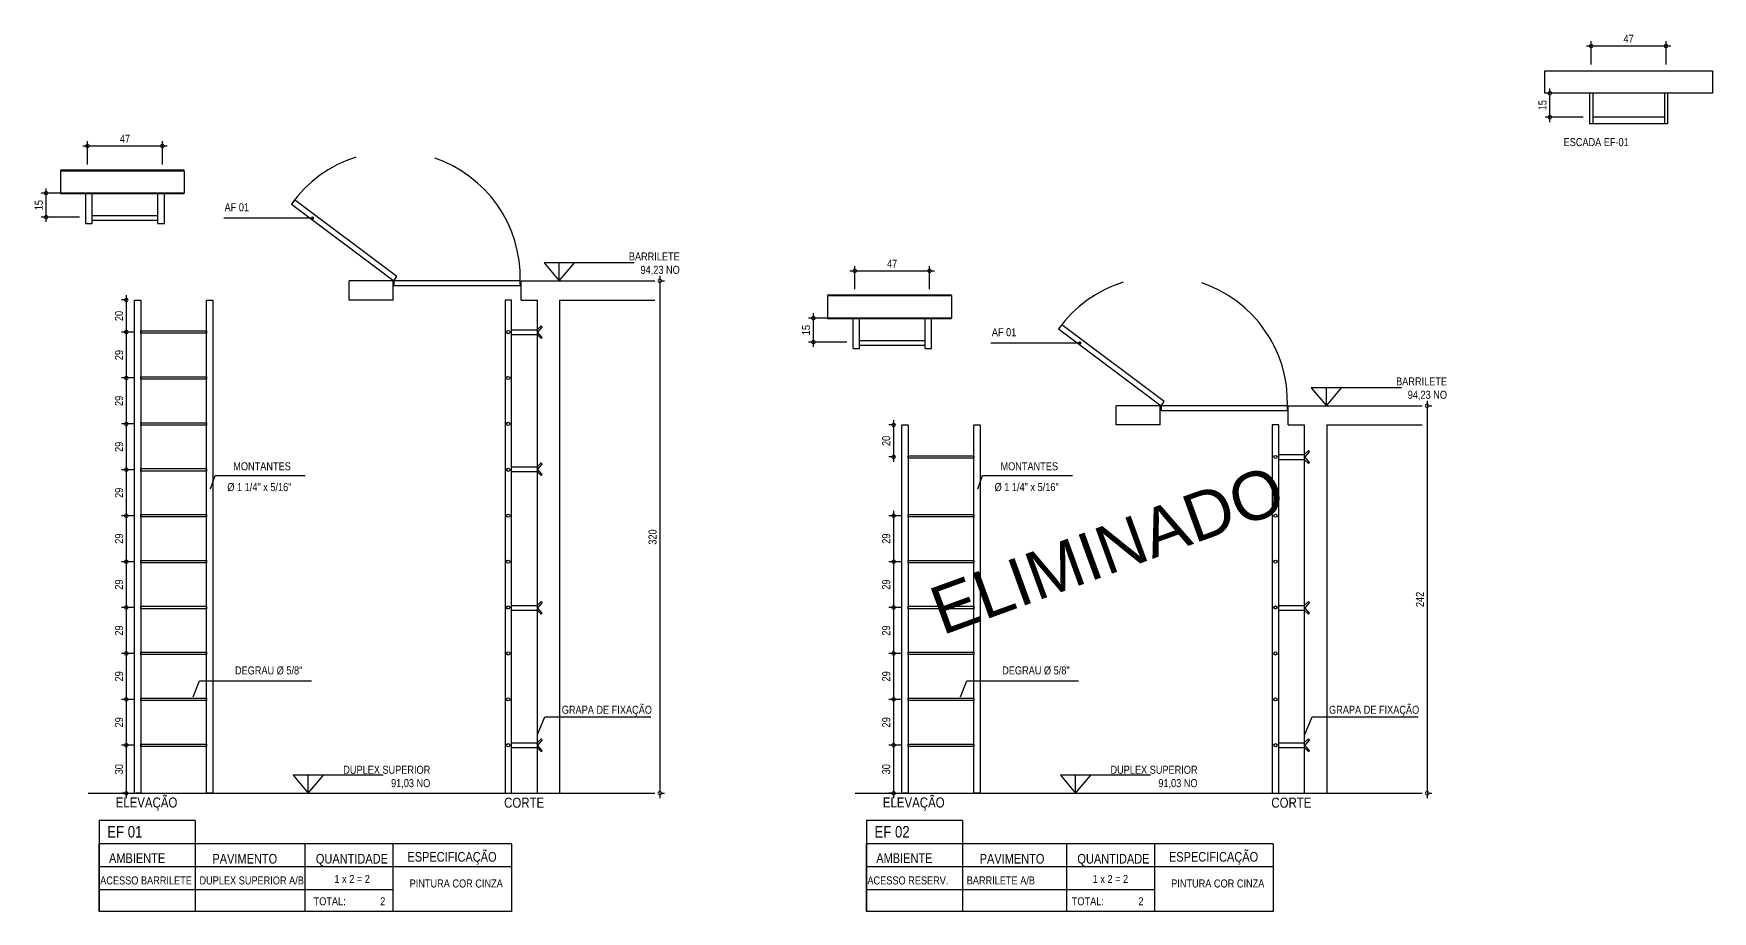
# Model space of a CAD drawing. Header units: metres. Extents: x -0.2 to 45.9, y -54 to 5.7.
# Drawn here: x 5.47 to 15.96, y -30.4 to -24.92 of the extents above; entities that cross this region are included whole.
import ezdxf

# ---------------------------------------------------------------- set-up
doc = ezdxf.new("R2010")
doc.units = ezdxf.units.M
doc.header["$PDMODE"] = 35
doc.linetypes.add('DASHEDX2', pattern=[1.5, 1, -0.5])
for name, color, linetype in [('ARQ- ALV ACAB', 4, 'Continuous'), ('ARQ- ALV OSSO', 5, 'Continuous'), ('ARQ-ALV ACAB', 4, 'Continuous'), ('ARQ-ALV OSSO', 5, 'Continuous'), ('ARQ-AUX1', 1, 'Continuous'), ('ARQ-CAX', 1, 'Continuous'), ('ARQ-DIM', 2, 'Continuous'), ('ARQ-ENCH', 1, 'Continuous'), ('ARQ-PRJ', 7, 'DASHEDX2'), ('ARQ-SIM', 1, 'Continuous'), ('ARQ-TXT', 2, 'Continuous')]:
    doc.layers.add(name, color=color, linetype=linetype)
doc.styles.add('Adesa', font='ARIALN.TTF')
doc.styles.add('ROMANS', font='romans', dxfattribs={"height": 0.2})
doc.styles.get("Standard").update_dxf_attribs({"font": 'arial.ttf'})
doc.dimstyles.new('1-25ARQ', dxfattribs={"dimscale": 0.25, "dimtxt": 0.2, "dimasz": 0.08, "dimexe": 0.16, "dimexo": 0.1, "dimgap": 0.1, "dimtad": 1, "dimzin": 4, "dimdsep": 46, "dimtxsty": 'ROMANS', "dimblk": 'DOT', "dimcen": 0.1, "dimclrd": 1, "dimclre": 1, "dimclrt": 3, "dimadec": 0, "dimazin": 0, "dimtfac": 1, "dimtix": 1, "dimtmove": 2, "dimatfit": 3, "dimldrblk": 'DOT', "dimfxl": 1, "dimtolj": 1, "dimtzin": 4, "dimlwd": -1, "dimlwe": -1, "dimarcsym": 0})
doc.dimstyles.new('ADESA 1-0025', dxfattribs={"dimtxt": 0.05, "dimasz": 0.045, "dimexe": 0.03, "dimexo": 0.04, "dimgap": 0.02, "dimtad": 1, "dimtoh": 1, "dimdec": 0, "dimlfac": 100, "dimzin": 4, "dimtxsty": 'Adesa', "dimblk": 'DOTSMALL', "dimcen": 1, "dimdle": 0.03, "dimclrd": 1, "dimclre": 1, "dimclrt": 256, "dimazin": 1, "dimtm": 1e-09, "dimtfac": 1, "dimtdec": 0, "dimtix": 1, "dimtmove": 2, "dimatfit": 0, "dimldrblk": 'DOTSMALL', "dimfxl": 0.8, "dimtvp": 2, "dimtolj": 1, "dimtzin": 0, "dimarcsym": 0})

# ---------------------------------------------------------------- blocks, each defined once
blk = doc.blocks.new('_DotSmall')
at = {"color": 0, "linetype": 'ByBlock', "const_width": 0.5}
blk.add_lwpolyline([(-0.0625, 0, 1), (0.0625, 0, 1)], format="xyb", close=True, dxfattribs=at)
blk = doc.blocks.new('*D124')
at = {"layer": 'ARQ-DIM', "color": 1, "lineweight": -2, "transparency": 16777216}
for p, q in [((14.947, -25.471), (14.947, -25.261)), ((15.074, -25.291), (14.917, -25.291)), ((15.155, -25.441), (14.917, -25.441))]:
    blk.add_line(p, q, dxfattribs=at)
at = {"layer": 'Defpoints', "color": 0, "transparency": 16777216}
for p in [(14.947, -25.291), (15.114, -25.291), (15.195, -25.441)]:
    blk.add_point(p, dxfattribs=at)
at = {"layer": 'ARQ-DIM', "color": 1, "lineweight": -2, "transparency": 16777216, "xscale": 0.045, "yscale": 0.045, "zscale": 0.045}
for p, rotation in [((14.947, -25.291), 90), ((14.947, -25.441), 270)]:
    blk.add_blockref('_DotSmall', p, dxfattribs=dict(at, rotation=rotation))
at = {"layer": 'ARQ-DIM', "transparency": 16777216, "insert": (14.901, -25.366), "char_height": 0.05, "attachment_point": 5, "rotation": 90, "style": 'Adesa'}
blk.add_mtext('\\A1;15', dxfattribs=at)
blk = doc.blocks.new('*D125')
at = {"layer": 'ARQ-DIM', "color": 1, "lineweight": -2, "transparency": 16777216}
for p, q in [((15.205, -25.111), (15.205, -24.966)), ((15.673, -25.111), (15.673, -24.966)), ((15.175, -24.996), (15.703, -24.996))]:
    blk.add_line(p, q, dxfattribs=at)
at = {"layer": 'Defpoints', "color": 0, "transparency": 16777216}
for p in [(15.673, -24.996), (15.205, -25.151), (15.673, -25.151)]:
    blk.add_point(p, dxfattribs=at)
at = {"layer": 'ARQ-DIM', "color": 1, "lineweight": -2, "transparency": 16777216, "xscale": 0.045, "yscale": 0.045, "zscale": 0.045, "rotation": 180}
blk.add_blockref('_DotSmall', (15.205, -24.996), dxfattribs=at)
at = {"layer": 'ARQ-DIM', "color": 1, "lineweight": -2, "transparency": 16777216, "xscale": 0.045, "yscale": 0.045, "zscale": 0.045}
blk.add_blockref('_DotSmall', (15.673, -24.996), dxfattribs=at)
at = {"layer": 'ARQ-DIM', "transparency": 16777216, "insert": (15.439, -24.951), "char_height": 0.05, "attachment_point": 5, "style": 'Adesa'}
blk.add_mtext('\\A1;47', dxfattribs=at)
blk = doc.blocks.new('_Dot')
at = {"color": 0, "linetype": 'ByBlock', "lineweight": -2}
blk.add_line((-0.5, 0), (-1, 0), dxfattribs=at)
at = {"color": 0, "linetype": 'ByBlock', "const_width": 0.5}
blk.add_lwpolyline([(-0.25, 0, 1), (0.25, 0, 1)], format="xyb", close=True, dxfattribs=at)
blk = doc.blocks.new('*D171')
at = {"layer": 'ARQ-DIM', "color": 1, "lineweight": -2, "transparency": 16777216}
for p, q in [((9.385, -26.432), (9.385, -29.692)), ((9.394, -26.462), (9.415, -26.462)), ((9.394, -29.662), (9.415, -29.662))]:
    blk.add_line(p, q, dxfattribs=at)
at = {"layer": 'Defpoints', "color": 0, "transparency": 16777216}
for p in [(9.354, -26.462), (9.354, -29.662), (9.385, -29.662)]:
    blk.add_point(p, dxfattribs=at)
at = {"layer": 'ARQ-DIM', "color": 1, "lineweight": -2, "transparency": 16777216, "xscale": 0.045, "yscale": 0.045, "zscale": 0.045}
for p, rotation in [((9.385, -26.462), 90), ((9.385, -29.662), 270)]:
    blk.add_blockref('_DotSmall', p, dxfattribs=dict(at, rotation=rotation))
at = {"layer": 'ARQ-DIM', "transparency": 16777216, "insert": (9.34, -28.062), "char_height": 0.05, "attachment_point": 5, "rotation": 90, "style": 'Adesa'}
blk.add_mtext('\\A1;320', dxfattribs=at)
blk = doc.blocks.new('*D172')
at = {"layer": 'ARQ-DIM', "color": 1, "lineweight": -2, "transparency": 16777216}
for p, q in [((6.102, -26.782), (6.021, -26.782)), ((6.051, -26.752), (6.051, -27.099)), ((6.102, -27.069), (6.021, -27.069))]:
    blk.add_line(p, q, dxfattribs=at)
at = {"layer": 'Defpoints', "color": 0, "transparency": 16777216}
for p in [(6.142, -26.782), (6.051, -27.069), (6.142, -27.069)]:
    blk.add_point(p, dxfattribs=at)
at = {"layer": 'ARQ-DIM', "color": 1, "lineweight": -2, "transparency": 16777216, "xscale": 0.045, "yscale": 0.045, "zscale": 0.045}
for p, rotation in [((6.051, -26.782), 90), ((6.051, -27.069), 270)]:
    blk.add_blockref('_DotSmall', p, dxfattribs=dict(at, rotation=rotation))
at = {"layer": 'ARQ-DIM', "transparency": 16777216, "insert": (6.006, -26.926), "char_height": 0.05, "attachment_point": 5, "rotation": 90, "style": 'Adesa'}
blk.add_mtext('\\A1;29', dxfattribs=at)
blk = doc.blocks.new('*D173')
at = {"layer": 'ARQ-DIM', "color": 1, "lineweight": -2, "transparency": 16777216}
for p, q in [((6.051, -27.039), (6.051, -27.386)), ((6.102, -27.069), (6.021, -27.069)), ((6.102, -27.356), (6.021, -27.356))]:
    blk.add_line(p, q, dxfattribs=at)
at = {"layer": 'Defpoints', "color": 0, "transparency": 16777216}
for p in [(6.142, -27.069), (6.051, -27.356), (6.142, -27.356)]:
    blk.add_point(p, dxfattribs=at)
at = {"layer": 'ARQ-DIM', "color": 1, "lineweight": -2, "transparency": 16777216, "xscale": 0.045, "yscale": 0.045, "zscale": 0.045}
for p, rotation in [((6.051, -27.069), 90), ((6.051, -27.356), 270)]:
    blk.add_blockref('_DotSmall', p, dxfattribs=dict(at, rotation=rotation))
at = {"layer": 'ARQ-DIM', "transparency": 16777216, "insert": (6.006, -27.212), "char_height": 0.05, "attachment_point": 5, "rotation": 90, "style": 'Adesa'}
blk.add_mtext('\\A1;29', dxfattribs=at)
blk = doc.blocks.new('*D174')
at = {"layer": 'ARQ-DIM', "color": 1, "lineweight": -2, "transparency": 16777216}
for p, q in [((6.102, -27.356), (6.021, -27.356)), ((6.051, -27.326), (6.051, -27.672)), ((6.102, -27.642), (6.021, -27.642))]:
    blk.add_line(p, q, dxfattribs=at)
at = {"layer": 'Defpoints', "color": 0, "transparency": 16777216}
for p in [(6.142, -27.356), (6.051, -27.642), (6.142, -27.642)]:
    blk.add_point(p, dxfattribs=at)
at = {"layer": 'ARQ-DIM', "color": 1, "lineweight": -2, "transparency": 16777216, "xscale": 0.045, "yscale": 0.045, "zscale": 0.045}
for p, rotation in [((6.051, -27.356), 90), ((6.051, -27.642), 270)]:
    blk.add_blockref('_DotSmall', p, dxfattribs=dict(at, rotation=rotation))
at = {"layer": 'ARQ-DIM', "transparency": 16777216, "insert": (6.006, -27.499), "char_height": 0.05, "attachment_point": 5, "rotation": 90, "style": 'Adesa'}
blk.add_mtext('\\A1;29', dxfattribs=at)
blk = doc.blocks.new('*D175')
at = {"layer": 'ARQ-DIM', "color": 1, "lineweight": -2, "transparency": 16777216}
for p, q in [((6.102, -27.642), (6.021, -27.642)), ((6.051, -27.612), (6.051, -27.959)), ((6.102, -27.929), (6.021, -27.929))]:
    blk.add_line(p, q, dxfattribs=at)
at = {"layer": 'Defpoints', "color": 0, "transparency": 16777216}
for p in [(6.142, -27.642), (6.051, -27.929), (6.142, -27.929)]:
    blk.add_point(p, dxfattribs=at)
at = {"layer": 'ARQ-DIM', "color": 1, "lineweight": -2, "transparency": 16777216, "xscale": 0.045, "yscale": 0.045, "zscale": 0.045}
for p, rotation in [((6.051, -27.642), 90), ((6.051, -27.929), 270)]:
    blk.add_blockref('_DotSmall', p, dxfattribs=dict(at, rotation=rotation))
at = {"layer": 'ARQ-DIM', "transparency": 16777216, "insert": (6.006, -27.786), "char_height": 0.05, "attachment_point": 5, "rotation": 90, "style": 'Adesa'}
blk.add_mtext('\\A1;29', dxfattribs=at)
blk = doc.blocks.new('*D176')
at = {"layer": 'ARQ-DIM', "color": 1, "lineweight": -2, "transparency": 16777216}
for p, q in [((6.051, -27.899), (6.051, -28.246)), ((6.102, -27.929), (6.021, -27.929)), ((6.102, -28.216), (6.021, -28.216))]:
    blk.add_line(p, q, dxfattribs=at)
at = {"layer": 'Defpoints', "color": 0, "transparency": 16777216}
for p in [(6.142, -27.929), (6.051, -28.216), (6.142, -28.216)]:
    blk.add_point(p, dxfattribs=at)
at = {"layer": 'ARQ-DIM', "color": 1, "lineweight": -2, "transparency": 16777216, "xscale": 0.045, "yscale": 0.045, "zscale": 0.045}
for p, rotation in [((6.051, -27.929), 90), ((6.051, -28.216), 270)]:
    blk.add_blockref('_DotSmall', p, dxfattribs=dict(at, rotation=rotation))
at = {"layer": 'ARQ-DIM', "transparency": 16777216, "insert": (6.006, -28.072), "char_height": 0.05, "attachment_point": 5, "rotation": 90, "style": 'Adesa'}
blk.add_mtext('\\A1;29', dxfattribs=at)
blk = doc.blocks.new('*D177')
at = {"layer": 'ARQ-DIM', "color": 1, "lineweight": -2, "transparency": 16777216}
for p, q in [((6.102, -28.216), (6.021, -28.216)), ((6.051, -28.186), (6.051, -28.532)), ((6.102, -28.502), (6.021, -28.502))]:
    blk.add_line(p, q, dxfattribs=at)
at = {"layer": 'Defpoints', "color": 0, "transparency": 16777216}
for p in [(6.142, -28.216), (6.051, -28.502), (6.142, -28.502)]:
    blk.add_point(p, dxfattribs=at)
at = {"layer": 'ARQ-DIM', "color": 1, "lineweight": -2, "transparency": 16777216, "xscale": 0.045, "yscale": 0.045, "zscale": 0.045}
for p, rotation in [((6.051, -28.216), 90), ((6.051, -28.502), 270)]:
    blk.add_blockref('_DotSmall', p, dxfattribs=dict(at, rotation=rotation))
at = {"layer": 'ARQ-DIM', "transparency": 16777216, "insert": (6.006, -28.359), "char_height": 0.05, "attachment_point": 5, "rotation": 90, "style": 'Adesa'}
blk.add_mtext('\\A1;29', dxfattribs=at)
blk = doc.blocks.new('*D178')
at = {"layer": 'ARQ-DIM', "color": 1, "lineweight": -2, "transparency": 16777216}
for p, q in [((6.102, -28.502), (6.021, -28.502)), ((6.051, -28.472), (6.051, -28.819)), ((6.102, -28.789), (6.021, -28.789))]:
    blk.add_line(p, q, dxfattribs=at)
at = {"layer": 'Defpoints', "color": 0, "transparency": 16777216}
for p in [(6.142, -28.502), (6.051, -28.789), (6.142, -28.789)]:
    blk.add_point(p, dxfattribs=at)
at = {"layer": 'ARQ-DIM', "color": 1, "lineweight": -2, "transparency": 16777216, "xscale": 0.045, "yscale": 0.045, "zscale": 0.045}
for p, rotation in [((6.051, -28.502), 90), ((6.051, -28.789), 270)]:
    blk.add_blockref('_DotSmall', p, dxfattribs=dict(at, rotation=rotation))
at = {"layer": 'ARQ-DIM', "transparency": 16777216, "insert": (6.006, -28.646), "char_height": 0.05, "attachment_point": 5, "rotation": 90, "style": 'Adesa'}
blk.add_mtext('\\A1;29', dxfattribs=at)
blk = doc.blocks.new('*D179')
at = {"layer": 'ARQ-DIM', "color": 1, "lineweight": -2, "transparency": 16777216}
for p, q in [((6.102, -28.789), (6.021, -28.789)), ((6.051, -28.759), (6.051, -29.106)), ((6.102, -29.076), (6.021, -29.076))]:
    blk.add_line(p, q, dxfattribs=at)
at = {"layer": 'Defpoints', "color": 0, "transparency": 16777216}
for p in [(6.142, -28.789), (6.051, -29.076), (6.142, -29.076)]:
    blk.add_point(p, dxfattribs=at)
at = {"layer": 'ARQ-DIM', "color": 1, "lineweight": -2, "transparency": 16777216, "xscale": 0.045, "yscale": 0.045, "zscale": 0.045}
for p, rotation in [((6.051, -28.789), 90), ((6.051, -29.076), 270)]:
    blk.add_blockref('_DotSmall', p, dxfattribs=dict(at, rotation=rotation))
at = {"layer": 'ARQ-DIM', "transparency": 16777216, "insert": (6.006, -28.932), "char_height": 0.05, "attachment_point": 5, "rotation": 90, "style": 'Adesa'}
blk.add_mtext('\\A1;29', dxfattribs=at)
blk = doc.blocks.new('*D180')
at = {"layer": 'ARQ-DIM', "color": 1, "lineweight": -2, "transparency": 16777216}
for p, q in [((6.051, -29.046), (6.051, -29.392)), ((6.102, -29.076), (6.021, -29.076)), ((6.102, -29.362), (6.021, -29.362))]:
    blk.add_line(p, q, dxfattribs=at)
at = {"layer": 'Defpoints', "color": 0, "transparency": 16777216}
for p in [(6.142, -29.076), (6.051, -29.362), (6.142, -29.362)]:
    blk.add_point(p, dxfattribs=at)
at = {"layer": 'ARQ-DIM', "color": 1, "lineweight": -2, "transparency": 16777216, "xscale": 0.045, "yscale": 0.045, "zscale": 0.045}
for p, rotation in [((6.051, -29.076), 90), ((6.051, -29.362), 270)]:
    blk.add_blockref('_DotSmall', p, dxfattribs=dict(at, rotation=rotation))
at = {"layer": 'ARQ-DIM', "transparency": 16777216, "insert": (6.006, -29.219), "char_height": 0.05, "attachment_point": 5, "rotation": 90, "style": 'Adesa'}
blk.add_mtext('\\A1;29', dxfattribs=at)
blk = doc.blocks.new('*D181')
at = {"layer": 'ARQ-DIM', "color": 1, "lineweight": -2, "transparency": 16777216}
for p, q in [((6.102, -29.362), (6.021, -29.362)), ((6.051, -29.332), (6.051, -29.692)), ((6.062, -29.662), (6.021, -29.662))]:
    blk.add_line(p, q, dxfattribs=at)
at = {"layer": 'Defpoints', "color": 0, "transparency": 16777216}
for p in [(6.142, -29.362), (6.051, -29.662), (6.102, -29.662)]:
    blk.add_point(p, dxfattribs=at)
at = {"layer": 'ARQ-DIM', "color": 1, "lineweight": -2, "transparency": 16777216, "xscale": 0.045, "yscale": 0.045, "zscale": 0.045}
for p, rotation in [((6.051, -29.362), 90), ((6.051, -29.662), 270)]:
    blk.add_blockref('_DotSmall', p, dxfattribs=dict(at, rotation=rotation))
at = {"layer": 'ARQ-DIM', "transparency": 16777216, "insert": (6.006, -29.512), "char_height": 0.05, "attachment_point": 5, "rotation": 90, "style": 'Adesa'}
blk.add_mtext('\\A1;30', dxfattribs=at)
blk = doc.blocks.new('*D182')
at = {"layer": 'ARQ-DIM', "color": 1, "lineweight": -2, "transparency": 16777216}
for p, q in [((6.062, -26.582), (6.021, -26.582)), ((6.051, -26.552), (6.051, -26.812)), ((6.062, -26.782), (6.021, -26.782))]:
    blk.add_line(p, q, dxfattribs=at)
at = {"layer": 'Defpoints', "color": 0, "transparency": 16777216}
for p in [(6.102, -26.582), (6.051, -26.782), (6.102, -26.782)]:
    blk.add_point(p, dxfattribs=at)
at = {"layer": 'ARQ-DIM', "color": 1, "lineweight": -2, "transparency": 16777216, "xscale": 0.045, "yscale": 0.045, "zscale": 0.045}
for p, rotation in [((6.051, -26.582), 90), ((6.051, -26.782), 270)]:
    blk.add_blockref('_DotSmall', p, dxfattribs=dict(at, rotation=rotation))
at = {"layer": 'ARQ-DIM', "transparency": 16777216, "insert": (6.006, -26.682), "char_height": 0.05, "attachment_point": 5, "rotation": 90, "style": 'Adesa'}
blk.add_mtext('\\A1;20', dxfattribs=at)
blk = doc.blocks.new('*D189')
at = {"layer": 'ARQ-DIM', "color": 1, "lineweight": -2, "transparency": 16777216}
for p, q in [((14.18, -27.212), (14.18, -29.692)), ((14.188, -27.242), (14.21, -27.242)), ((14.188, -29.662), (14.21, -29.662))]:
    blk.add_line(p, q, dxfattribs=at)
at = {"layer": 'Defpoints', "color": 0, "transparency": 16777216}
for p in [(14.148, -27.242), (14.148, -29.662), (14.18, -29.662)]:
    blk.add_point(p, dxfattribs=at)
at = {"layer": 'ARQ-DIM', "color": 1, "lineweight": -2, "transparency": 16777216, "xscale": 0.045, "yscale": 0.045, "zscale": 0.045}
for p, rotation in [((14.18, -27.242), 90), ((14.18, -29.662), 270)]:
    blk.add_blockref('_DotSmall', p, dxfattribs=dict(at, rotation=rotation))
at = {"layer": 'ARQ-DIM', "transparency": 16777216, "insert": (14.135, -28.452), "char_height": 0.05, "attachment_point": 5, "rotation": 90, "style": 'Adesa'}
blk.add_mtext('\\A1;242', dxfattribs=at)
blk = doc.blocks.new('*D186')
at = {"layer": 'ARQ-DIM', "color": 1, "lineweight": -2, "transparency": 16777216}
for p, q in [((10.846, -27.899), (10.846, -28.246)), ((10.896, -27.929), (10.816, -27.929)), ((10.896, -28.216), (10.816, -28.216))]:
    blk.add_line(p, q, dxfattribs=at)
at = {"layer": 'Defpoints', "color": 0, "transparency": 16777216}
for p in [(10.936, -27.929), (10.846, -28.216), (10.936, -28.216)]:
    blk.add_point(p, dxfattribs=at)
at = {"layer": 'ARQ-DIM', "color": 1, "lineweight": -2, "transparency": 16777216, "xscale": 0.045, "yscale": 0.045, "zscale": 0.045}
for p, rotation in [((10.846, -27.929), 90), ((10.846, -28.216), 270)]:
    blk.add_blockref('_DotSmall', p, dxfattribs=dict(at, rotation=rotation))
at = {"layer": 'ARQ-DIM', "transparency": 16777216, "insert": (10.8, -28.072), "char_height": 0.05, "attachment_point": 5, "rotation": 90, "style": 'Adesa'}
blk.add_mtext('\\A1;29', dxfattribs=at)
blk = doc.blocks.new('*D187')
at = {"layer": 'ARQ-DIM', "color": 1, "lineweight": -2, "transparency": 16777216}
for p, q in [((10.896, -28.216), (10.816, -28.216)), ((10.846, -28.186), (10.846, -28.532)), ((10.896, -28.502), (10.816, -28.502))]:
    blk.add_line(p, q, dxfattribs=at)
at = {"layer": 'Defpoints', "color": 0, "transparency": 16777216}
for p in [(10.936, -28.216), (10.846, -28.502), (10.936, -28.502)]:
    blk.add_point(p, dxfattribs=at)
at = {"layer": 'ARQ-DIM', "color": 1, "lineweight": -2, "transparency": 16777216, "xscale": 0.045, "yscale": 0.045, "zscale": 0.045}
for p, rotation in [((10.846, -28.216), 90), ((10.846, -28.502), 270)]:
    blk.add_blockref('_DotSmall', p, dxfattribs=dict(at, rotation=rotation))
at = {"layer": 'ARQ-DIM', "transparency": 16777216, "insert": (10.8, -28.359), "char_height": 0.05, "attachment_point": 5, "rotation": 90, "style": 'Adesa'}
blk.add_mtext('\\A1;29', dxfattribs=at)
blk = doc.blocks.new('*D188')
at = {"layer": 'ARQ-DIM', "color": 1, "lineweight": -2, "transparency": 16777216}
for p, q in [((10.896, -28.502), (10.816, -28.502)), ((10.846, -28.472), (10.846, -28.819)), ((10.896, -28.789), (10.816, -28.789))]:
    blk.add_line(p, q, dxfattribs=at)
at = {"layer": 'Defpoints', "color": 0, "transparency": 16777216}
for p in [(10.936, -28.502), (10.846, -28.789), (10.936, -28.789)]:
    blk.add_point(p, dxfattribs=at)
at = {"layer": 'ARQ-DIM', "color": 1, "lineweight": -2, "transparency": 16777216, "xscale": 0.045, "yscale": 0.045, "zscale": 0.045}
for p, rotation in [((10.846, -28.502), 90), ((10.846, -28.789), 270)]:
    blk.add_blockref('_DotSmall', p, dxfattribs=dict(at, rotation=rotation))
at = {"layer": 'ARQ-DIM', "transparency": 16777216, "insert": (10.8, -28.646), "char_height": 0.05, "attachment_point": 5, "rotation": 90, "style": 'Adesa'}
blk.add_mtext('\\A1;29', dxfattribs=at)
blk = doc.blocks.new('*D183')
at = {"layer": 'ARQ-DIM', "color": 1, "lineweight": -2, "transparency": 16777216}
for p, q in [((10.896, -28.789), (10.816, -28.789)), ((10.846, -28.759), (10.846, -29.106)), ((10.896, -29.076), (10.816, -29.076))]:
    blk.add_line(p, q, dxfattribs=at)
at = {"layer": 'Defpoints', "color": 0, "transparency": 16777216}
for p in [(10.936, -28.789), (10.846, -29.076), (10.936, -29.076)]:
    blk.add_point(p, dxfattribs=at)
at = {"layer": 'ARQ-DIM', "color": 1, "lineweight": -2, "transparency": 16777216, "xscale": 0.045, "yscale": 0.045, "zscale": 0.045}
for p, rotation in [((10.846, -28.789), 90), ((10.846, -29.076), 270)]:
    blk.add_blockref('_DotSmall', p, dxfattribs=dict(at, rotation=rotation))
at = {"layer": 'ARQ-DIM', "transparency": 16777216, "insert": (10.8, -28.932), "char_height": 0.05, "attachment_point": 5, "rotation": 90, "style": 'Adesa'}
blk.add_mtext('\\A1;29', dxfattribs=at)
blk = doc.blocks.new('*D184')
at = {"layer": 'ARQ-DIM', "color": 1, "lineweight": -2, "transparency": 16777216}
for p, q in [((10.846, -29.046), (10.846, -29.392)), ((10.896, -29.076), (10.816, -29.076)), ((10.896, -29.362), (10.816, -29.362))]:
    blk.add_line(p, q, dxfattribs=at)
at = {"layer": 'Defpoints', "color": 0, "transparency": 16777216}
for p in [(10.936, -29.076), (10.846, -29.362), (10.936, -29.362)]:
    blk.add_point(p, dxfattribs=at)
at = {"layer": 'ARQ-DIM', "color": 1, "lineweight": -2, "transparency": 16777216, "xscale": 0.045, "yscale": 0.045, "zscale": 0.045}
for p, rotation in [((10.846, -29.076), 90), ((10.846, -29.362), 270)]:
    blk.add_blockref('_DotSmall', p, dxfattribs=dict(at, rotation=rotation))
at = {"layer": 'ARQ-DIM', "transparency": 16777216, "insert": (10.8, -29.219), "char_height": 0.05, "attachment_point": 5, "rotation": 90, "style": 'Adesa'}
blk.add_mtext('\\A1;29', dxfattribs=at)
blk = doc.blocks.new('*D185')
at = {"layer": 'ARQ-DIM', "color": 1, "lineweight": -2, "transparency": 16777216}
for p, q in [((10.896, -29.362), (10.816, -29.362)), ((10.846, -29.332), (10.846, -29.692)), ((10.856, -29.662), (10.816, -29.662))]:
    blk.add_line(p, q, dxfattribs=at)
at = {"layer": 'Defpoints', "color": 0, "transparency": 16777216}
for p in [(10.936, -29.362), (10.846, -29.662), (10.896, -29.662)]:
    blk.add_point(p, dxfattribs=at)
at = {"layer": 'ARQ-DIM', "color": 1, "lineweight": -2, "transparency": 16777216, "xscale": 0.045, "yscale": 0.045, "zscale": 0.045}
for p, rotation in [((10.846, -29.362), 90), ((10.846, -29.662), 270)]:
    blk.add_blockref('_DotSmall', p, dxfattribs=dict(at, rotation=rotation))
at = {"layer": 'ARQ-DIM', "transparency": 16777216, "insert": (10.8, -29.512), "char_height": 0.05, "attachment_point": 5, "rotation": 90, "style": 'Adesa'}
blk.add_mtext('\\A1;30', dxfattribs=at)
blk = doc.blocks.new('*D190')
at = {"layer": 'ARQ-DIM', "color": 1, "lineweight": -2, "transparency": 16777216}
for p, q in [((10.856, -27.362), (10.816, -27.362)), ((10.846, -27.332), (10.846, -27.592)), ((10.856, -27.562), (10.816, -27.562))]:
    blk.add_line(p, q, dxfattribs=at)
at = {"layer": 'Defpoints', "color": 0, "transparency": 16777216}
for p in [(10.896, -27.362), (10.846, -27.562), (10.896, -27.562)]:
    blk.add_point(p, dxfattribs=at)
at = {"layer": 'ARQ-DIM', "color": 1, "lineweight": -2, "transparency": 16777216, "xscale": 0.045, "yscale": 0.045, "zscale": 0.045}
for p, rotation in [((10.846, -27.362), 90), ((10.846, -27.562), 270)]:
    blk.add_blockref('_DotSmall', p, dxfattribs=dict(at, rotation=rotation))
at = {"layer": 'ARQ-DIM', "transparency": 16777216, "insert": (10.8, -27.462), "char_height": 0.05, "attachment_point": 5, "rotation": 90, "style": 'Adesa'}
blk.add_mtext('\\A1;20', dxfattribs=at)
blk = doc.blocks.new('*D294')
at = {"layer": 'ARQ-DIM', "color": 1, "lineweight": -2, "transparency": 16777216}
for p, q in [((10.472, -26.695), (10.315, -26.695)), ((10.345, -26.875), (10.345, -26.665)), ((10.553, -26.845), (10.315, -26.845))]:
    blk.add_line(p, q, dxfattribs=at)
at = {"layer": 'Defpoints', "color": 0, "transparency": 16777216}
for p in [(10.345, -26.695), (10.512, -26.695), (10.593, -26.845)]:
    blk.add_point(p, dxfattribs=at)
at = {"layer": 'ARQ-DIM', "color": 1, "lineweight": -2, "transparency": 16777216, "xscale": 0.045, "yscale": 0.045, "zscale": 0.045}
for p, rotation in [((10.345, -26.695), 90), ((10.345, -26.845), 270)]:
    blk.add_blockref('_DotSmall', p, dxfattribs=dict(at, rotation=rotation))
at = {"layer": 'ARQ-DIM', "transparency": 16777216, "insert": (10.299, -26.77), "char_height": 0.05, "attachment_point": 5, "rotation": 90, "style": 'Adesa'}
blk.add_mtext('\\A1;15', dxfattribs=at)
blk = doc.blocks.new('*D295')
at = {"layer": 'ARQ-DIM', "color": 1, "lineweight": -2, "transparency": 16777216}
for p, q in [((10.573, -26.4), (11.101, -26.4)), ((10.603, -26.515), (10.603, -26.37)), ((11.071, -26.515), (11.071, -26.37))]:
    blk.add_line(p, q, dxfattribs=at)
at = {"layer": 'Defpoints', "color": 0, "transparency": 16777216}
for p in [(11.071, -26.4), (10.603, -26.555), (11.071, -26.555)]:
    blk.add_point(p, dxfattribs=at)
at = {"layer": 'ARQ-DIM', "color": 1, "lineweight": -2, "transparency": 16777216, "xscale": 0.045, "yscale": 0.045, "zscale": 0.045, "rotation": 180}
blk.add_blockref('_DotSmall', (10.603, -26.4), dxfattribs=at)
at = {"layer": 'ARQ-DIM', "color": 1, "lineweight": -2, "transparency": 16777216, "xscale": 0.045, "yscale": 0.045, "zscale": 0.045}
blk.add_blockref('_DotSmall', (11.071, -26.4), dxfattribs=at)
at = {"layer": 'ARQ-DIM', "transparency": 16777216, "insert": (10.837, -26.355), "char_height": 0.05, "attachment_point": 5, "style": 'Adesa'}
blk.add_mtext('\\A1;47', dxfattribs=at)
blk = doc.blocks.new('*D296')
at = {"layer": 'ARQ-DIM', "color": 1, "lineweight": -2, "transparency": 16777216}
for p, q in [((5.55, -26.095), (5.55, -25.885)), ((5.678, -25.915), (5.52, -25.915)), ((5.759, -26.065), (5.52, -26.065))]:
    blk.add_line(p, q, dxfattribs=at)
at = {"layer": 'Defpoints', "color": 0, "transparency": 16777216}
for p in [(5.55, -25.915), (5.718, -25.915), (5.799, -26.065)]:
    blk.add_point(p, dxfattribs=at)
at = {"layer": 'ARQ-DIM', "color": 1, "lineweight": -2, "transparency": 16777216, "xscale": 0.045, "yscale": 0.045, "zscale": 0.045}
for p, rotation in [((5.55, -25.915), 90), ((5.55, -26.065), 270)]:
    blk.add_blockref('_DotSmall', p, dxfattribs=dict(at, rotation=rotation))
at = {"layer": 'ARQ-DIM', "transparency": 16777216, "insert": (5.505, -25.99), "char_height": 0.05, "attachment_point": 5, "rotation": 90, "style": 'Adesa'}
blk.add_mtext('\\A1;15', dxfattribs=at)
blk = doc.blocks.new('*D297')
at = {"layer": 'ARQ-DIM', "color": 1, "lineweight": -2, "transparency": 16777216}
for p, q in [((5.809, -25.735), (5.809, -25.59)), ((6.277, -25.735), (6.277, -25.59)), ((5.779, -25.62), (6.307, -25.62))]:
    blk.add_line(p, q, dxfattribs=at)
at = {"layer": 'Defpoints', "color": 0, "transparency": 16777216}
for p in [(6.277, -25.62), (5.809, -25.775), (6.277, -25.775)]:
    blk.add_point(p, dxfattribs=at)
at = {"layer": 'ARQ-DIM', "color": 1, "lineweight": -2, "transparency": 16777216, "xscale": 0.045, "yscale": 0.045, "zscale": 0.045, "rotation": 180}
blk.add_blockref('_DotSmall', (5.809, -25.62), dxfattribs=at)
at = {"layer": 'ARQ-DIM', "color": 1, "lineweight": -2, "transparency": 16777216, "xscale": 0.045, "yscale": 0.045, "zscale": 0.045}
blk.add_blockref('_DotSmall', (6.277, -25.62), dxfattribs=at)
at = {"layer": 'ARQ-DIM', "transparency": 16777216, "insert": (6.043, -25.575), "char_height": 0.05, "attachment_point": 5, "style": 'Adesa'}
blk.add_mtext('\\A1;47', dxfattribs=at)

msp = doc.modelspace()

# ---------------------------------------------------------------- linework, layer by layer
for p, q in [((15.1955, -25.2911), (15.1955, -25.4811)), ((15.2155, -25.2911), (15.2155, -25.4811)), ((15.663, -25.2911), (15.663, -25.4811)), ((15.683, -25.2911), (15.683, -25.4811)), ((15.683, -25.4811), (15.1955, -25.4811)), ((15.663, -25.4411), (15.2155, -25.4411))]:
    msp.add_line(p, q)
at = {"color": 8}
for p, q in [((5.6394, -25.7745), (5.6394, -25.9145)), ((6.4132, -25.7745), (6.4132, -25.9145)), ((10.4339, -26.5545), (10.4339, -26.6945)), ((11.2077, -26.5545), (11.2077, -26.6945))]:
    msp.add_line(p, q, dxfattribs=at)
at = {"layer": 'ARQ- ALV ACAB', "ltscale": 0.05}
for p, q in [((5.6394, -25.7695), (6.4132, -25.7695)), ((6.4132, -25.9195), (5.6394, -25.9195)), ((10.4339, -26.5495), (11.2077, -26.5495)), ((11.2077, -26.6995), (10.4339, -26.6995))]:
    msp.add_line(p, q, dxfattribs=at)
at = {"layer": 'ARQ- ALV OSSO', "ltscale": 0.05}
for p, q in [((5.6394, -25.7745), (6.4132, -25.7745)), ((6.4132, -25.9145), (5.6394, -25.9145)), ((10.4339, -26.5545), (11.2077, -26.5545)), ((11.2077, -26.6945), (10.4339, -26.6945)), ((5.8121, -29.6623), (9.3536, -29.6623)), ((10.6065, -29.6623), (14.148, -29.6623))]:
    msp.add_line(p, q, dxfattribs=at)
at = {"layer": 'ARQ- ALV OSSO'}
for p, q in [((7.443, -26.5823), (7.443, -26.4623)), ((8.5179, -26.4623), (9.3536, -26.4623)), ((7.7179, -26.5823), (7.443, -26.5823)), ((8.5179, -26.5823), (8.6179, -26.5823)), ((8.6179, -26.5823), (8.6179, -29.6623)), ((8.7579, -26.5823), (8.7579, -29.6623)), ((8.7579, -26.5823), (9.3536, -26.5823)), ((12.2374, -27.3623), (12.2374, -27.2423)), ((13.3124, -27.2423), (14.148, -27.2423)), ((12.5124, -27.3623), (12.2374, -27.3623)), ((13.3124, -27.3623), (13.4124, -27.3623)), ((13.4124, -27.3623), (13.4124, -29.6623)), ((13.5524, -27.3623), (13.5524, -29.6623)), ((13.5524, -27.3623), (14.148, -27.3623))]:
    msp.add_line(p, q, dxfattribs=at)
for points in [[(7.7179, -26.5823), (7.7179, -26.4623), (7.443, -26.4623), (7.443, -26.4623)], [(8.5179, -26.5823), (8.5179, -26.4623), (8.5179, -26.4623), (8.5179, -26.4623)], [(12.5124, -27.3623), (12.5124, -27.2423), (12.2374, -27.2423), (12.2374, -27.2423)], [(13.3124, -27.3623), (13.3124, -27.2423), (13.3124, -27.2423), (13.3124, -27.2423)]]:
    msp.add_lwpolyline(points, dxfattribs=at)
at = {"layer": 'ARQ-ALV OSSO'}
msp.add_lwpolyline([(14.9157, -25.1511), (15.9627, -25.1511), (15.9627, -25.2911), (14.9157, -25.2911)], close=True, dxfattribs=at)
at = {"layer": 'ARQ-AUX1'}
for p, q in [((6.578, -27.7604, 0), (6.607, -27.6783, 0)), ((6.607, -27.6783, 0), (7.1685, -27.6783, 0)), ((11.3724, -27.7604, 0), (11.4015, -27.6783, 0)), ((11.4015, -27.6783, 0), (11.9629, -27.6783, 0)), ((6.4687, -29.0593), (6.5094, -28.9607)), ((6.5094, -28.9607), (7.2079, -28.9607)), ((11.2631, -29.0593), (11.3038, -28.9607)), ((11.3038, -28.9607), (12.0023, -28.9607)), ((8.6213, -29.2945), (8.6668, -29.1843)), ((8.6668, -29.1843), (9.329, -29.1843)), ((13.4158, -29.2945), (13.4612, -29.1843)), ((13.4612, -29.1843), (14.1234, -29.1843))]:
    msp.add_line(p, q, dxfattribs=at)
for points in [[(7.7229, -26.4623), (7.7424, -26.4363), (7.1021, -25.9567), (7.0826, -25.9827)], [(7.7229, -26.4923), (8.5129, -26.4923), (8.5129, -26.4623), (7.7229, -26.4623)], [(12.5174, -27.2423), (12.5369, -27.2163), (11.8966, -26.7367), (11.8771, -26.7627)], [(12.5174, -27.2723), (13.3074, -27.2723), (13.3074, -27.2423), (12.5174, -27.2423)]]:
    msp.add_lwpolyline(points, close=True, dxfattribs=at)
at = {"layer": 'ARQ-CAX'}
for p, q in [((5.799, -26.1046), (5.799, -25.9195)), ((5.839, -26.1046), (5.839, -25.9195)), ((6.249, -26.1046), (6.249, -25.9195)), ((6.289, -26.1046), (6.289, -25.9195)), ((5.799, -26.1046), (5.839, -26.1046)), ((5.839, -26.0546), (6.249, -26.0546)), ((5.839, -26.0846), (6.249, -26.0846)), ((6.249, -26.1046), (6.289, -26.1046)), ((8.6179, -26.7673), (8.6445, -26.7425)), ((8.6503, -26.7486), (8.6206, -26.7823)), ((8.6445, -26.7425), (8.6503, -26.7486)), ((10.5935, -26.8846), (10.5935, -26.6995)), ((10.6335, -26.8846), (10.6335, -26.6995)), ((11.0435, -26.8846), (11.0435, -26.6995)), ((11.0835, -26.8846), (11.0835, -26.6995)), ((8.4579, -26.7673), (8.6179, -26.7673)), ((8.4579, -26.7973), (8.6179, -26.7973)), ((8.6179, -26.7973), (8.6445, -26.8222)), ((8.6503, -26.8161), (8.6206, -26.7823)), ((8.6445, -26.8222), (8.6503, -26.8161)), ((10.6335, -26.8346), (11.0435, -26.8346)), ((10.5935, -26.8846), (10.6335, -26.8846)), ((10.6335, -26.8646), (11.0435, -26.8646)), ((11.0435, -26.8846), (11.0835, -26.8846)), ((13.2524, -27.5473), (13.4124, -27.5473)), ((13.2524, -27.5773), (13.4124, -27.5773)), ((13.4124, -27.5473), (13.4389, -27.5225)), ((13.4124, -27.5773), (13.4389, -27.6022)), ((13.4448, -27.5286), (13.415, -27.5623)), ((13.4448, -27.5961), (13.415, -27.5623)), ((13.4389, -27.5225), (13.4448, -27.5286)), ((8.4579, -27.6234), (8.6179, -27.6234)), ((8.4579, -27.6534), (8.6179, -27.6534)), ((8.6179, -27.6234), (8.6445, -27.5986)), ((8.6179, -27.6534), (8.6445, -27.6783)), ((8.6503, -27.6047), (8.6206, -27.6384)), ((8.6503, -27.6722), (8.6206, -27.6384)), ((8.6445, -27.5986), (8.6503, -27.6047)), ((8.6445, -27.6783), (8.6503, -27.6722)), ((13.4389, -27.6022), (13.4448, -27.5961)), ((8.4579, -28.4888), (8.6179, -28.4888)), ((8.4579, -28.5188), (8.6179, -28.5188)), ((8.6179, -28.4888), (8.6445, -28.4639)), ((8.6179, -28.5188), (8.6445, -28.5436)), ((8.6503, -28.47), (8.6206, -28.5038)), ((8.6503, -28.5375), (8.6206, -28.5038)), ((8.6445, -28.4639), (8.6503, -28.47)), ((13.2524, -28.4888), (13.4124, -28.4888)), ((13.2524, -28.5188), (13.4124, -28.5188)), ((13.4124, -28.4888), (13.4389, -28.4639)), ((13.4124, -28.5188), (13.4389, -28.5436)), ((13.4448, -28.47), (13.415, -28.5038)), ((13.4448, -28.5375), (13.415, -28.5038)), ((13.4389, -28.4639), (13.4448, -28.47)), ((8.6445, -28.5436), (8.6503, -28.5375)), ((13.4389, -28.5436), (13.4448, -28.5375)), ((8.4579, -29.3473), (8.6179, -29.3473)), ((8.6179, -29.3473), (8.6445, -29.3225)), ((8.6503, -29.3286), (8.6206, -29.3623)), ((8.6503, -29.3961), (8.6206, -29.3623)), ((8.6445, -29.3225), (8.6503, -29.3286)), ((13.2524, -29.3473), (13.4124, -29.3473)), ((13.4124, -29.3473), (13.4389, -29.3225)), ((13.4448, -29.3286), (13.415, -29.3623)), ((13.4448, -29.3961), (13.415, -29.3623)), ((13.4389, -29.3225), (13.4448, -29.3286)), ((8.4579, -29.3773), (8.6179, -29.3773)), ((8.6179, -29.3773), (8.6445, -29.4022)), ((8.6445, -29.4022), (8.6503, -29.3961)), ((13.2524, -29.3773), (13.4124, -29.3773)), ((13.4124, -29.3773), (13.4389, -29.4022)), ((13.4389, -29.4022), (13.4448, -29.3961))]:
    msp.add_line(p, q, dxfattribs=at)
for points in [[(6.102, -29.6623), (6.102, -26.5823), (6.142, -26.5823), (6.142, -29.6623), (6.112, -29.6623)], [(6.552, -29.6623), (6.552, -26.5823), (6.592, -26.5823), (6.592, -29.6623), (6.552, -29.6623)], [(10.8965, -29.6623), (10.8965, -27.3623), (10.9365, -27.3623), (10.9365, -29.6623), (10.9065, -29.6623)], [(11.3465, -29.6623), (11.3465, -27.3623), (11.3865, -27.3623), (11.3865, -29.6623), (11.3465, -29.6623)]]:
    msp.add_lwpolyline(points, dxfattribs=at)
for points in [[(8.4579, -26.5823), (8.4179, -26.5823), (8.4179, -29.6623), (8.4579, -29.6623)], [(6.142, -26.7748), (6.552, -26.7748), (6.552, -26.7898), (6.142, -26.7898)], [(6.142, -27.0615), (6.552, -27.0615), (6.552, -27.0765), (6.142, -27.0765)], [(6.142, -27.3482), (6.552, -27.3482), (6.552, -27.3632), (6.142, -27.3632)], [(13.2524, -27.3623), (13.2124, -27.3623), (13.2124, -29.6623), (13.2524, -29.6623)], [(10.9365, -27.5548), (11.3465, -27.5548), (11.3465, -27.5698), (10.9365, -27.5698)], [(6.142, -27.6348), (6.552, -27.6348), (6.552, -27.6498), (6.142, -27.6498)], [(6.142, -27.9215), (6.552, -27.9215), (6.552, -27.9365), (6.142, -27.9365)], [(10.9365, -27.9215), (11.3465, -27.9215), (11.3465, -27.9365), (10.9365, -27.9365)], [(6.142, -28.2082), (6.552, -28.2082), (6.552, -28.2232), (6.142, -28.2232)], [(10.9365, -28.2082), (11.3465, -28.2082), (11.3465, -28.2232), (10.9365, -28.2232)], [(6.142, -28.4948), (6.552, -28.4948), (6.552, -28.5098), (6.142, -28.5098)], [(10.9365, -28.4948), (11.3465, -28.4948), (11.3465, -28.5098), (10.9365, -28.5098)], [(6.142, -28.7815), (6.552, -28.7815), (6.552, -28.7965), (6.142, -28.7965)], [(10.9365, -28.7815), (11.3465, -28.7815), (11.3465, -28.7965), (10.9365, -28.7965)], [(6.142, -29.0682), (6.552, -29.0682), (6.552, -29.0832), (6.142, -29.0832)], [(10.9365, -29.0682), (11.3465, -29.0682), (11.3465, -29.0832), (10.9365, -29.0832)], [(6.142, -29.3548), (6.552, -29.3548), (6.552, -29.3698), (6.142, -29.3698)], [(10.9365, -29.3548), (11.3465, -29.3548), (11.3465, -29.3698), (10.9365, -29.3698)]]:
    msp.add_lwpolyline(points, close=True, dxfattribs=at)
for centre in [(8.4379, -26.7823), (8.4379, -27.069), (8.4379, -27.3557), (13.2324, -27.5623), (8.4379, -27.6423), (8.4379, -27.929), (13.2324, -27.929), (8.4379, -28.2157), (13.2324, -28.2157), (8.4379, -28.5023), (13.2324, -28.5023), (8.4379, -28.789), (13.2324, -28.789), (8.4379, -29.0757), (13.2324, -29.0757), (8.4379, -29.3623), (13.2324, -29.3623)]:
    msp.add_circle(centre, 0.01, dxfattribs=at)
at = {"layer": 'ARQ-DIM'}
for points in [[(9.2249, -26.3498), (8.6615, -26.3498), (8.7564, -26.4623), (8.8514, -26.3498), (8.6615, -26.3498), (8.7564, -26.4623), (8.7564, -26.3498)], [(14.0194, -27.1298), (13.4559, -27.1298), (13.5509, -27.2423), (13.6458, -27.1298), (13.4559, -27.1298), (13.5509, -27.2423), (13.5509, -27.1298)], [(7.6571, -29.5498), (7.0937, -29.5498), (7.1886, -29.6623), (7.2836, -29.5498), (7.0937, -29.5498), (7.1886, -29.6623), (7.1886, -29.5498)], [(12.4516, -29.5498), (11.8881, -29.5498), (11.9831, -29.6623), (12.078, -29.5498), (11.8881, -29.5498), (11.9831, -29.6623), (11.9831, -29.5498)]]:
    msp.add_lwpolyline(points, dxfattribs=at)
at = {"layer": 'ARQ-ENCH', "ltscale": 0.01}
for p, q in [((5.8813, -29.833), (5.8813, -30.3997)), ((6.4816, -29.833), (5.8813, -29.833)), ((6.4816, -29.833), (6.4816, -30.3997)), ((10.6757, -29.833), (10.6757, -30.3997)), ((11.276, -29.833), (10.6757, -29.833)), ((11.276, -29.833), (11.276, -30.3997)), ((6.2199, -29.9769), (5.8813, -29.9769)), ((5.8813, -30.3997), (5.8813, -29.9769)), ((5.8813, -30.3997), (5.8813, -29.9769)), ((8.4583, -29.9769), (6.2199, -29.9769)), ((7.167, -29.9769), (7.167, -30.3997)), ((7.717, -29.9769), (7.717, -30.3997)), ((8.4583, -29.9769), (8.4583, -30.3997)), ((11.0143, -29.9769), (10.6757, -29.9769)), ((10.6757, -30.3997), (10.6757, -29.9769)), ((10.6757, -30.3997), (10.6757, -29.9769)), ((13.2171, -29.9769), (11.0143, -29.9769)), ((11.9257, -29.9769), (11.9257, -30.3997)), ((12.4757, -29.9769), (12.4757, -30.3997)), ((13.2171, -29.9769), (13.2171, -30.3997)), ((8.4583, -30.1207), (5.8813, -30.1207)), ((13.2171, -30.1207), (10.6757, -30.1207)), ((7.717, -30.2646), (5.8813, -30.2646)), ((7.717, -30.2646), (5.8813, -30.2646)), ((12.4757, -30.2646), (10.6757, -30.2646)), ((12.4757, -30.2646), (10.6757, -30.2646)), ((8.4583, -30.3997), (5.8813, -30.3997)), ((13.2171, -30.3997), (10.6757, -30.3997))]:
    msp.add_line(p, q, dxfattribs=at)
at = {"layer": 'ARQ-PRJ'}
for centre in [(7.7239, -26.4428), (12.5184, -27.2228)]:
    msp.add_arc(centre, 0.7892, 358.58024, 144.34371, dxfattribs=at)

# ---------------------------------------------------------------- texts
at = {"layer": 'ARQ-ALV ACAB', "insert": (11.047, -28.3951), "char_height": 0.3, "attachment_point": 1, "rotation": 20}
msp.add_mtext_dynamic_manual_height_columns('{\\C10;ELIMINADO}', width=2.28963, gutter_width=12.5, heights=[0], dxfattribs=at)
at = {"layer": 'ARQ-TXT', "style": 'Adesa'}
for p in [(6.7197, -27.6454, 0), (11.5142, -27.6454, 0)]:
    msp.add_text('MONTANTES', height=0.05, dxfattribs=at).set_placement(p)
at = {"layer": 'ARQ-TXT', "ltscale": 0.01, "style": 'Adesa'}
for s, p in [('Ø 1 1/4" x 5/16"', (6.6827, -27.7751, 0)), ('Ø 1 1/4" x 5/16"', (11.4771, -27.7751, 0)), ('DEGRAU %%C 5/8"', (6.7303, -28.9199)), ('DEGRAU %%C 5/8"', (11.5247, -28.9199)), ('GRAPA DE FIXAÇÃO', (8.7726, -29.1655)), ('GRAPA DE FIXAÇÃO', (13.5671, -29.1655))]:
    msp.add_text(s, height=0.05, dxfattribs=at).set_placement(p)
for s, insert, char_height, width, attachment_point in [('ESCADA EF-01', (15.0327, -25.5712), 0.05, 1.331228, 1), ('BARRILETE\\P94,23 NO', (9.5098, -26.2853), 0.05, 0.646247, 3), ('BARRILETE\\P94,23 NO', (14.3042, -27.0653), 0.05, 0.646247, 3), ('DUPLEX SUPERIOR\\P91,03 NO', (7.9509, -29.4903), 0.05, 0.646247, 3), ('DUPLEX SUPERIOR\\P91,03 NO', (12.7454, -29.4903), 0.05, 0.646247, 3), ('EF 01', (5.9319, -29.8666), 0.072, 0.605305, 1), ('EF 02', (10.7263, -29.8666), 0.072, 0.605305, 1), ('AMBIENTE', (6.119, -30.0372), 0.06, 0.605305, 2), ('PAVIMENTO', (6.7916, -30.0409), 0.06, 0.605305, 2), ('QUANTIDADE', (7.4611, -30.0409), 0.06, 0.605305, 2), ('ESPECIFICAÇÃO', (8.0866, -30.0289), 0.06, 0.605305, 2), ('AMBIENTE', (10.9134, -30.0372), 0.06, 0.605305, 2), ('PAVIMENTO', (11.5861, -30.0409), 0.06, 0.605305, 2), ('QUANTIDADE', (12.2198, -30.0409), 0.06, 0.605305, 2), ('ESPECIFICAÇÃO', (12.8454, -30.0289), 0.06, 0.605305, 2), ('ACESSO BARRILETE', (5.8882, -30.1813), 0.05, 0.630581, 1), ('DUPLEX SUPERIOR A/B', (6.5086, -30.1813), 0.05, 0.672463, 1), ('1 x 2 = 2', (7.4626, -30.1973), 0.05, 0.434103, 5), ('PINTURA COR CINZA', (7.8219, -30.2003), 0.05, 0.664931, 1), ('ACESSO RESERV.', (10.6826, -30.1813), 0.05, 0.630581, 1), ('BARRILETE A/B', (11.303, -30.1813), 0.05, 0.577797, 1), ('1 x 2 = 2', (12.2007, -30.1973), 0.05, 0.434103, 5), ('PINTURA COR CINZA', (12.5806, -30.2003), 0.05, 0.664931, 1), ('TOTAL:^I 2', (7.2217, -30.3116), 0.05, 0.749738, 1), ('TOTAL:^I 2', (11.9598, -30.3116), 0.05, 0.749738, 1)]:
    msp.add_mtext(s, dxfattribs=dict(at, insert=insert, char_height=char_height, width=width, attachment_point=attachment_point))
at = {"layer": 'ARQ-TXT', "style": 'Adesa'}
for s, insert, char_height, width, attachment_point in [('AF 01', (6.8182, -25.9781), 0.05, 0.421475, 3), ('AF 01', (11.6127, -26.7581), 0.05, 0.421475, 3), ('ELEVAÇÃO', (5.9845, -29.6884), 0.0625, 0.551174, 1), ('CORTE', (8.412, -29.6896), 0.0625, 0.551174, 1), ('ELEVAÇÃO', (10.779, -29.6884), 0.0625, 0.551174, 1), ('CORTE', (13.2065, -29.6896), 0.0625, 0.551174, 1)]:
    msp.add_mtext(s, dxfattribs=dict(at, insert=insert, char_height=char_height, width=width, attachment_point=attachment_point))

# ---------------------------------------------------------------- dimensions: what is measured, and where the dimension line sits
at = {"layer": 'ARQ-DIM'}
for base, p1, p2, picture, middle in [((15.673, -24.9965), (15.2055, -25.1511), (15.673, -25.1511), '*D125', (15.4392, -24.9515)), ((6.2765, -25.6199), (5.809, -25.7746), (6.2765, -25.7746), '*D297', (6.0428, -25.5749)), ((11.071, -26.3999), (10.6035, -26.5546), (11.071, -26.5546), '*D295', (10.8372, -26.3549))]:
    dim = msp.add_linear_dim(base=base, p1=p1, p2=p2, dimstyle='ADESA 1-0025', dxfattribs=at)
    dim.commit()
    dim.dimension.update_dxf_attribs({"geometry": picture, "text_midpoint": middle})
for base, p1, p2, picture, middle in [((14.9466, -25.2911), (15.1955, -25.4411), (15.1142, -25.2911), '*D124', (14.9011, -25.3661)), ((5.5502, -25.9146), (5.799, -26.0646), (5.7178, -25.9146), '*D296', (5.5047, -25.9896)), ((9.3853, -29.6623), (9.3536, -26.4623), (9.3536, -29.6623), '*D171', (9.3398, -28.0623)), ((6.0513, -26.7823), (6.102, -26.5823), (6.102, -26.7823), '*D182', (6.0057, -26.6823)), ((10.3446, -26.6946), (10.5935, -26.8446), (10.5122, -26.6946), '*D294', (10.2991, -26.7696)), ((6.0513, -27.069), (6.142, -26.7823), (6.142, -27.069), '*D172', (6.0057, -26.9257)), ((6.0513, -27.3557), (6.142, -27.069), (6.142, -27.3557), '*D173', (6.0057, -27.2123)), ((14.1797, -29.6623), (14.148, -27.2423), (14.148, -29.6623), '*D189', (14.1346, -28.4523)), ((6.0513, -27.6423), (6.142, -27.3557), (6.142, -27.6423), '*D174', (6.0057, -27.499)), ((10.8457, -27.5623), (10.8965, -27.3623), (10.8965, -27.5623), '*D190', (10.8002, -27.4623)), ((6.0513, -27.929), (6.142, -27.6423), (6.142, -27.929), '*D175', (6.0057, -27.7857)), ((6.0513, -28.2157), (6.142, -27.929), (6.142, -28.2157), '*D176', (6.0057, -28.0723)), ((10.8457, -28.2157), (10.9365, -27.929), (10.9365, -28.2157), '*D186', (10.8002, -28.0723)), ((6.0513, -28.5023), (6.142, -28.2157), (6.142, -28.5023), '*D177', (6.0057, -28.359)), ((10.8457, -28.5023), (10.9365, -28.2157), (10.9365, -28.5023), '*D187', (10.8002, -28.359)), ((6.0513, -28.789), (6.142, -28.5023), (6.142, -28.789), '*D178', (6.0057, -28.6457)), ((10.8457, -28.789), (10.9365, -28.5023), (10.9365, -28.789), '*D188', (10.8002, -28.6457)), ((6.0513, -29.0757), (6.142, -28.789), (6.142, -29.0757), '*D179', (6.0057, -28.9323)), ((10.8457, -29.0757), (10.9365, -28.789), (10.9365, -29.0757), '*D183', (10.8002, -28.9323)), ((6.0513, -29.3623), (6.142, -29.0757), (6.142, -29.3623), '*D180', (6.0057, -29.219)), ((10.8457, -29.3623), (10.9365, -29.0757), (10.9365, -29.3623), '*D184', (10.8002, -29.219)), ((6.0513, -29.6623), (6.142, -29.3623), (6.102, -29.6623), '*D181', (6.0057, -29.5123)), ((10.8457, -29.6623), (10.9365, -29.3623), (10.8965, -29.6623), '*D185', (10.8002, -29.5123))]:
    dim = msp.add_linear_dim(base=base, p1=p1, p2=p2, angle=90, dimstyle='ADESA 1-0025', dxfattribs=at)
    dim.commit()
    dim.dimension.update_dxf_attribs({"geometry": picture, "text_midpoint": middle})

# ---------------------------------------------------------------- leaders
at = {"layer": 'ARQ-SIM', "ltscale": 2}
for points in [[(7.2152, -26.0706), (6.6597, -26.0706)], [(12.0096, -26.8506), (11.4541, -26.8506)]]:
    msp.add_leader(points, dimstyle='1-25ARQ', override={"dimgap": 0.1, "dimtad": 0}, dxfattribs=at)

doc.saveas('drawing.dxf')
